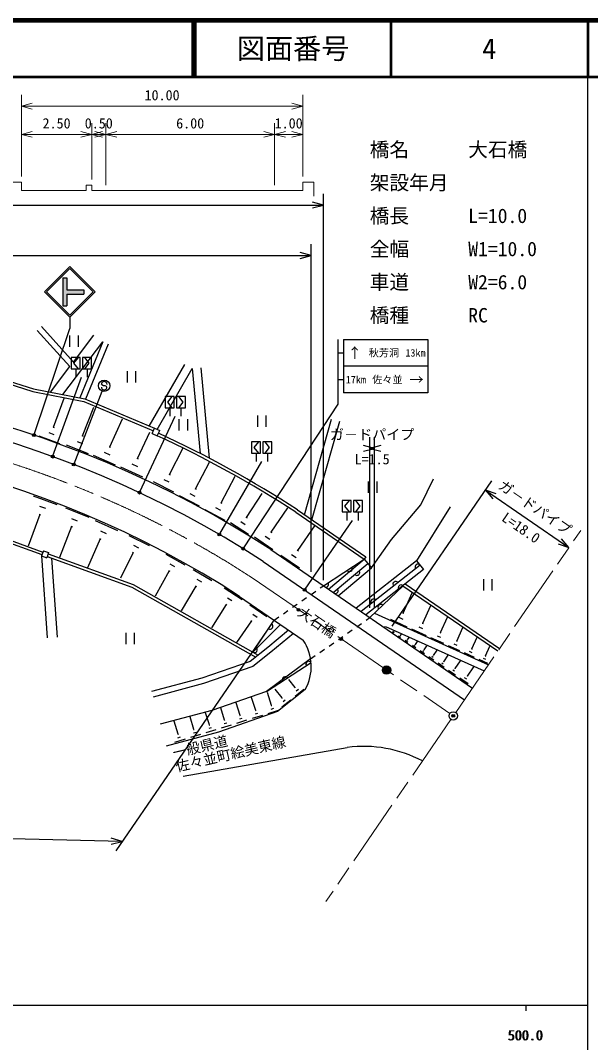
# Model space of a CAD drawing. Units: millimetres, scale not verified, with parts at other scales. Extents: x 40000 to 680000, y 20000 to 380000.
# Drawn here: x 478166 to 579500, y 198357 to 380000 of the extents above; entities that cross this region are included whole.
import ezdxf
from ezdxf.enums import TextEntityAlignment as Align

# ---------------------------------------------------------------- set-up
doc = ezdxf.new("R2010")
doc.units = ezdxf.units.MM
doc.header["$LTSCALE"] = 1000
doc.header["$PDMODE"] = 32
doc.header["$PDSIZE"] = 500
doc.linetypes.add('CHAIN', pattern=[18.5, 12, -1.5, 3.5, -1.5])
for name, color, linetype, lineweight in [('S-BGD', 7, 'Continuous', 25), ('S-BMK', 2, 'CHAIN', 13), ('S-BMK-SRVR', 3, 'Continuous', 25), ('S-STR-HTXT', 7, 'Continuous', 13), ('S-STR-STRC', 7, 'Continuous', 25), ('S-TTL', 2, 'Continuous', 140), ('S-TTL-BAND', 7, 'Continuous', 25), ('S-TTL-LINE', 7, 'Continuous', 50)]:
    doc.layers.add(name, color=color, linetype=linetype, lineweight=lineweight)
doc.layers.add('S-OTRS', color=6, linetype='Continuous')
doc.layers.add('S-TTL-TXT', color=7, linetype='Continuous')
doc.styles.add('@ＭＳ ゴシック', font='')
doc.styles.add('ＭＳ ゴシック', font='')
doc.styles.get('@ＭＳ ゴシック').set_extended_font_data('@MS Gothic')
doc.styles.get('ＭＳ ゴシック').set_extended_font_data('MS Gothic')

msp = doc.modelspace()

# ---------------------------------------------------------------- hatches: boundary and pattern name
at = {"layer": 'S-STR-STRC'}
msp.add_hatch(color=256, dxfattribs=at).paths.add_polyline_path([(485689, 334255), (486439, 334255), (486439, 332130), (489439, 332130), (489439, 331380), (486439, 331380), (486439, 329255), (485689, 329255)])

# ---------------------------------------------------------------- linework, layer by layer
at = {"layer": 'S-BGD'}
for p, q in [((530100, 346669), (532032, 347187)), ((487582, 319289), (481885, 325598)), ((486967, 318478), (481143, 324927)), ((486901, 324003), (486901, 322003)), ((487582, 319289), (491211, 324076)), ((488401, 324003), (488401, 322003)), ((485708, 313507), (492805, 322868)), ((492805, 322868), (488733, 312909)), ((493730, 322489), (489721, 312684)), ((464010, 319739), (480486, 314539)), ((463878, 319256), (480362, 314054)), ((483525, 313938), (486967, 318478)), ((501075, 307909), (507413, 318871)), ((502460, 307308), (508712, 318120)), ((508712, 318120), (510117, 303041)), ((510205, 318259), (511700, 302220)), ((497132, 317662), (497132, 315662)), ((498632, 317662), (498632, 315662)), ((480486, 314539), (489590, 312739)), ((480362, 314054), (489443, 312259)), ((484070, 307700), (485935, 312851)), ((489590, 312739), (502006, 307517)), ((489186, 306173), (491191, 311247)), ((489443, 312259), (501797, 307063)), ((494074, 304198), (496283, 309186)), ((506347, 309123), (506347, 307123)), ((507847, 309123), (507847, 307123)), ((520298, 309799), (520298, 307799)), ((521798, 309799), (521798, 307799)), ((528664, 292157), (533467, 309167)), ((483955, 307742), (484185, 307658)), ((501588, 306609), (502006, 307517)), ((502006, 307517), (502914, 307099)), ((502496, 306191), (502914, 307099)), ((529970, 291260), (534910, 308760)), ((481431, 306158), (485110, 304826)), ((483210, 306763), (484130, 306430)), ((488224, 305184), (489211, 304794)), ((489062, 306222), (489309, 306125)), ((498993, 302149), (501156, 306858)), ((501588, 306609), (502496, 306191)), ((486276, 304585), (490223, 303025)), ((493952, 304252), (494195, 304144)), ((504662, 299300), (507067, 304018)), ((491102, 302729), (494983, 301010)), ((493073, 303249), (494043, 302819)), ((498871, 302205), (499116, 302093)), ((495957, 300699), (499872, 298901)), ((497964, 301199), (498943, 300750)), ((509289, 296782), (511788, 301492)), ((501754, 298055), (505363, 296215)), ((503659, 298447), (504561, 297988)), ((504549, 299358), (504775, 299243)), ((513859, 294284), (516358, 298994)), ((539998, 298047), (539998, 296047)), ((541498, 298047), (541498, 296047)), ((549350, 293913), (551574, 298548)), ((509178, 296841), (509400, 296724)), ((480426, 295534), (484663, 293992)), ((506390, 295597), (509933, 293717)), ((508282, 295955), (509168, 295485)), ((513748, 294343), (513970, 294225)), ((518348, 291652), (521104, 295936)), ((481553, 293685), (482612, 293299)), ((486172, 293374), (490327, 291726)), ((510960, 293098), (514503, 291219)), ((512853, 293456), (513738, 292987)), ((522741, 289057), (525681, 293366)), ((527126, 292607), (539259, 284273)), ((527404, 293022), (539543, 284685)), ((544111, 287757), (549350, 293913)), ((554544, 293561), (548578, 283980)), ((464440, 291386), (481983, 285065)), ((464541, 291881), (482153, 285535)), ((481620, 292221), (479566, 286578)), ((481487, 292269), (481752, 292173)), ((487236, 291509), (488275, 291097)), ((491431, 291134), (495412, 289361)), ((515494, 290755), (518716, 288683)), ((517324, 290944), (518129, 290426)), ((518247, 291716), (518449, 291587)), ((487261, 290056), (485090, 284583)), ((487131, 290108), (487390, 290005)), ((492392, 289275), (493387, 288832)), ((522638, 289126), (522843, 288987)), ((527464, 285823), (530465, 290192)), ((492358, 287859), (490063, 282706)), ((492233, 287914), (492482, 287804)), ((497451, 288453), (501017, 286691)), ((519763, 288209), (523037, 285975)), ((521661, 288354), (522480, 287795)), ((540549, 282744), (544111, 287757)), ((482237, 285770), (481898, 284830)), ((482237, 285770), (483178, 285431)), ((483178, 285431), (482839, 284491)), ((483093, 285196), (498192, 279756)), ((498177, 285432), (495943, 280911)), ((498065, 285487), (498288, 285377)), ((498260, 286722), (499151, 286282)), ((522681, 285955), (558499, 261352)), ((527361, 285894), (527567, 285752)), ((481898, 284830), (482839, 284491)), ((481898, 284830), (482945, 270277)), ((482924, 284726), (497983, 279300)), ((483680, 284453), (484691, 270402)), ((504009, 285128), (507399, 283262)), ((504721, 283412), (505568, 282945)), ((521292, 283876), (557084, 259291)), ((524457, 284976), (527755, 282712)), ((526373, 285117), (527197, 284550)), ((532032, 279532), (539259, 284273)), ((532917, 278923), (539259, 284273)), ((533772, 278336), (539904, 283508)), ((548578, 283980), (537854, 275532)), ((539543, 284685), (539259, 284273)), ((539259, 284273), (540549, 282744)), ((548578, 283980), (549815, 282409)), ((504584, 282162), (502106, 277661)), ((504478, 282220), (504690, 282103)), ((508844, 282454), (512195, 280470)), ((534627, 277749), (540549, 282744)), ((549197, 283194), (538718, 274939)), ((549197, 283194), (538718, 274939)), ((549815, 282409), (539581, 274346)), ((498192, 279756), (520422, 267207)), ((509505, 280705), (510343, 280209)), ((546574, 279855), (563312, 268359)), ((560458, 280715), (560458, 278715)), ((561958, 280715), (561958, 278715)), ((497983, 279300), (520002, 266871)), ((509329, 279452), (506725, 275054)), ((509224, 279514), (509434, 279390)), ((514372, 279140), (517577, 277117)), ((529824, 277996), (530645, 278567)), ((531466, 279138), (532032, 279532)), ((546163, 279531), (540275, 273870)), ((546159, 279534), (563028, 267946)), ((546193, 274679), (547816, 278276)), ((514761, 276206), (512139, 272051)), ((514661, 276269), (514861, 276142)), ((514967, 277420), (515768, 276914)), ((517127, 277638), (528446, 269863)), ((518960, 276136), (521962, 274074)), ((526540, 275712), (527361, 276283)), ((528182, 276854), (529003, 277425)), ((519467, 274462), (520218, 273947)), ((524899, 274569), (525720, 275141)), ((541072, 274637), (561342, 265491)), ((546100, 274721), (546285, 274637)), ((549667, 272869), (551092, 276026)), ((519224, 273304), (516598, 269481)), ((519130, 273368), (519318, 273239)), ((519484, 267737), (523257, 273427)), ((524411, 272635), (519484, 267737)), ((523257, 273427), (524078, 273998)), ((537954, 272255), (538775, 272826)), ((539595, 273397), (540275, 273870)), ((543916, 273573), (546870, 272240)), ((545423, 273959), (546162, 273626)), ((549585, 272906), (549749, 272832)), ((552843, 271214), (554086, 273969)), ((496886, 271185), (496886, 269185)), ((498386, 271185), (498386, 269185)), ((525819, 271667), (522125, 268570)), ((526674, 271080), (522698, 267747)), ((536312, 271113), (537133, 271684)), ((542873, 272085), (543037, 272324)), ((543037, 272324), (560594, 264402)), ((544573, 271160), (544311, 271340)), ((544529, 271306), (544463, 271351)), ((544558, 271402), (544542, 271413)), ((544550, 271407), (544616, 271503)), ((545728, 270692), (545705, 270708)), ((545716, 270700), (545877, 270934)), ((547649, 271889), (550267, 270707)), ((548985, 272231), (549640, 271936)), ((552241, 270651), (552819, 270390)), ((552771, 271247), (552915, 271182)), ((555746, 269702), (556823, 272089)), ((533028, 268829), (533849, 269400)), ((534670, 269971), (535491, 270542)), ((545749, 270353), (545381, 270605)), ((545686, 270558), (545594, 270621)), ((547034, 269469), (546551, 269802)), ((546953, 269739), (546832, 269822)), ((547007, 269915), (546977, 269936)), ((546992, 269926), (547257, 270312)), ((548441, 268503), (547831, 268922)), ((548338, 268843), (548186, 268948)), ((548407, 269066), (548369, 269092)), ((548388, 269079), (548767, 269630)), ((549915, 268152), (550418, 268885)), ((551061, 270349), (553373, 269306)), ((554180, 268941), (556212, 268025)), ((555217, 269207), (555725, 268978)), ((555682, 269730), (555809, 269673)), ((558400, 268319), (559325, 270371)), ((522125, 268570), (518980, 266054)), ((522698, 267747), (519469, 265164)), ((529745, 266545), (530566, 267116)), ((531386, 267687), (532207, 268258)), ((549980, 267446), (549232, 267960)), ((549854, 267863), (549667, 267992)), ((549938, 268136), (549891, 268168)), ((551613, 267119), (551557, 267158)), ((551585, 267138), (552225, 268070)), ((553412, 266030), (554201, 267178)), ((557032, 267655), (558806, 266854)), ((557937, 267887), (558381, 267687)), ((558344, 268344), (558455, 268294)), ((560777, 267077), (560873, 267034)), ((560825, 267055), (561612, 268800)), ((518980, 266054), (510423, 263108)), ((529745, 266545), (521916, 260719)), ((521916, 260719), (529824, 265889)), ((551664, 266290), (550764, 266908)), ((551512, 266791), (551287, 266946)), ((553506, 265024), (552440, 265756)), ((553326, 265619), (553060, 265801)), ((553446, 266007), (553379, 266053)), ((555411, 264817), (556363, 266203)), ((559638, 266479), (561178, 265784)), ((560424, 266680), (560809, 266506)), ((519469, 265164), (510715, 262151)), ((555521, 263640), (554274, 264497)), ((555310, 264336), (554999, 264550)), ((555450, 264790), (555372, 264843)), ((557643, 263459), (557553, 263521)), ((557598, 263490), (558729, 265135)), ((510423, 263108), (501475, 260716)), ((510715, 262151), (501733, 259750)), ((527013, 261466), (525893, 262866)), ((557725, 262126), (556280, 263119)), ((557481, 262932), (557120, 263180)), ((521916, 260719), (512176, 257366)), ((522788, 258246), (522073, 260566)), ((524670, 259592), (523437, 261133)), ((528777, 261085), (523874, 257162)), ((526964, 261427), (527061, 261505)), ((526981, 259904), (528543, 261154)), ((527192, 260841), (527583, 261154)), ((517198, 256494), (516503, 258750)), ((519978, 257380), (519263, 259700)), ((522731, 258228), (522846, 258264)), ((524621, 259553), (524719, 259631)), ((524639, 258030), (526200, 259280)), ((524850, 258967), (525240, 259280)), ((512176, 257366), (503025, 254920)), ((509004, 253991), (508314, 256230)), ((511755, 254804), (511087, 256972)), ((523874, 257162), (513345, 253538)), ((514463, 255622), (513787, 257815)), ((517142, 256476), (517254, 256511)), ((519398, 255992), (521238, 256559)), ((519918, 256757), (520378, 256899)), ((519920, 257362), (520035, 257398)), ((522208, 256858), (524049, 257425)), ((522728, 257623), (523189, 257765)), ((506201, 253162), (505488, 255475)), ((511697, 254203), (512142, 254340)), ((511700, 254787), (511811, 254821)), ((513911, 254301), (515662, 254841)), ((514406, 255029), (514844, 255164)), ((514408, 255605), (514518, 255639)), ((516632, 255140), (518427, 255693)), ((517139, 255886), (517588, 256024)), ((513345, 253538), (504058, 251055)), ((506139, 252525), (506610, 252670)), ((506142, 253144), (506260, 253180)), ((508428, 252611), (510257, 253175)), ((508945, 253372), (509402, 253512)), ((508947, 253973), (509061, 254008)), ((511195, 253464), (512972, 254012)), ((505608, 251742), (507490, 252322)), ((507076, 245688), (536268, 250811))]:
    msp.add_line(p, q, dxfattribs=at)
for radius in [150, 120, 90, 60]:
    msp.add_circle((528684, 278798), radius, dxfattribs=at)
for centre, radius, start, end in [((421363, 129972), 186000, 56.99436, 97.40727), ((421363, 129972), 183500, 57.0044, 97.42237), ((421363, 129972), 176000, 57.03578, 97.46958), ((421363, 129972), 194000, 56.96355, 65.27813), ((421363, 129972), 194500, 56.96169, 65.27813), ((548804, 282885), 500, 38.22929, 218.22929), ((536631, 282548), 500, 213.26262, 33.26262), ((537977, 281882), 500, 220.14582, 40.14582), ((532450, 279806), 500, 213.26262, 33.26262), ((544876, 279791), 500, 38.22929, 218.22929), ((534154, 278659), 500, 220.14582, 40.14582), ((545802, 279185), 500, 43.87581, 223.87581), ((540948, 276697), 500, 38.22929, 218.22929), ((542198, 275719), 500, 43.87581, 223.87581), ((522523, 272321), 500, 236.45318, 56.45318), ((521427, 265203), 8426, 330.73937, 33.57718), ((519760, 268154), 500, 236.45318, 56.45318), ((529406, 265616), 500, 33.17994, 213.17994), ((525221, 262879), 500, 33.17994, 213.17994), ((539143, 228507), 22488, 62.26105, 97.34522)]:
    msp.add_arc(centre, radius, start, end, dxfattribs=at)
for p in [(527602, 275273), (535158, 270029), (555102, 256406)]:
    msp.add_point(p, dxfattribs=at)
at = {"layer": 'S-BMK'}
for p, q in [((555527, 257025), (577749, 289378)), ((519348, 280965), (554484, 256831)), ((554677, 255788), (532455, 223435))]:
    msp.add_line(p, q, dxfattribs=at)
msp.add_arc((421363, 129972), 180000, 57.0188, 74.92368, dxfattribs=at)
at = {"layer": 'S-BMK-SRVR'}
for centre, radius in [((543252, 264546), 750), ((543252, 264546), 600), ((543252, 264546), 450), ((543252, 264546), 300), ((543252, 264546), 150), ((543252, 264546), 100), ((555102, 256406), 750)]:
    msp.add_circle(centre, radius, dxfattribs=at)
for p in [(543252, 264546), (555102, 256406)]:
    msp.add_point(p, dxfattribs=at)
at = {"layer": 'S-OTRS'}
for p in [(527602, 275273), (535158, 270029), (555102, 256406)]:
    msp.add_point(p, dxfattribs=at)
at = {"layer": 'S-STR-HTXT'}
for p, q in [((478339, 352255), (478339, 366755)), ((480271, 365272), (478339, 364755)), ((528339, 364755), (526407, 365272)), ((528339, 352255), (528339, 366755)), ((478339, 364755), (528339, 364755)), ((478339, 364755), (480271, 364237)), ((526407, 364237), (528339, 364755)), ((490839, 351755), (490839, 361755)), ((493339, 350755), (493339, 361755)), ((523339, 350755), (523339, 361755)), ((480271, 360272), (478339, 359755)), ((478339, 359755), (490839, 359755)), ((478339, 359755), (480271, 359237)), ((490839, 359755), (488907, 360272)), ((488907, 359237), (490839, 359755)), ((492771, 360272), (490839, 359755)), ((490839, 359755), (493339, 359755)), ((490839, 359755), (492771, 359237)), ((493339, 359755), (491407, 360272)), ((491407, 359237), (493339, 359755)), ((495271, 360272), (493339, 359755)), ((493339, 359755), (523339, 359755)), ((493339, 359755), (495271, 359237)), ((523339, 359755), (521407, 360272)), ((521407, 359237), (523339, 359755)), ((525271, 360272), (523339, 359755)), ((523339, 359755), (528339, 359755)), ((523339, 359755), (525271, 359237)), ((528339, 359755), (526407, 360272)), ((526407, 359237), (528339, 359755)), ((476339, 351255), (478339, 351255)), ((478339, 349755), (478339, 351255)), ((490839, 350755), (489839, 350755)), ((489839, 350755), (489839, 349755)), ((490839, 349755), (490839, 350755)), ((528339, 349755), (528339, 351255)), ((528339, 351255), (530339, 351255)), ((530339, 351255), (530339, 348755)), ((478339, 349755), (489839, 349755)), ((490839, 349755), (493339, 349755)), ((493339, 349755), (523339, 349755)), ((523339, 349755), (528339, 349755))]:
    msp.add_line(p, q, dxfattribs=at)
at = {"layer": 'S-STR-STRC'}
for p, q in [((532032, 280532), (532032, 349187)), ((317658, 347187), (532032, 347187)), ((532032, 347187), (530100, 347705)), ((529838, 282039), (529838, 340219)), ((407420, 338219), (529838, 338219)), ((529838, 338219), (527906, 338737)), ((527906, 337701), (529838, 338219)), ((482439, 331755), (486939, 336255)), ((491439, 331755), (486939, 336255)), ((482793, 331756), (486939, 335902)), ((485689, 334255), (485689, 329255)), ((485689, 334255), (486439, 334255)), ((486439, 334255), (486439, 332130)), ((491086, 331755), (486939, 335902)), ((482440, 331755), (486939, 327255)), ((482793, 331756), (486939, 327609)), ((486439, 332130), (489439, 332130)), ((486439, 331380), (489439, 331380)), ((486439, 331380), (486439, 329255)), ((486939, 327255), (491439, 331755)), ((486939, 327609), (491086, 331755)), ((489439, 332130), (489439, 331380)), ((485689, 329255), (486439, 329255)), ((486940, 327255), (486940, 325255)), ((480621, 306438), (486940, 325255)), ((534578, 323299), (534578, 311799)), ((535578, 323299), (550578, 323299)), ((535578, 323299), (535578, 313799)), ((550578, 323299), (550578, 313799)), ((487211, 320089), (487211, 318089)), ((489211, 320089), (489211, 318089)), ((534578, 320924), (535578, 320924)), ((488011, 318089), (488011, 316589)), ((490011, 318089), (490011, 316589)), ((550578, 318549), (535578, 318549)), ((483950, 302628), (489011, 316589)), ((534578, 316174), (535578, 316174)), ((492655, 315216), (492555, 315334)), ((492900, 315076), (492655, 315216)), ((493200, 315074), (492900, 315076)), ((493445, 314962), (493200, 315074)), ((493551, 314826), (493445, 314962)), ((487687, 301227), (492689, 314143)), ((503893, 313168), (503893, 311168)), ((505893, 313168), (505893, 311168)), ((550578, 313799), (535578, 313799)), ((504693, 311168), (504693, 309668)), ((506693, 311168), (506693, 309668)), ((534578, 311799), (517816, 286254)), ((499384, 296225), (505693, 309668)), ((540275, 275637), (540275, 305957)), ((541072, 275637), (541072, 305957)), ((519250, 305125), (519250, 303125)), ((521250, 305125), (521250, 303125)), ((541072, 303957), (539140, 304474)), ((539140, 303439), (541072, 303957)), ((542207, 304474), (540275, 303957)), ((540275, 303957), (541072, 303957)), ((540275, 303957), (542207, 303439)), ((513592, 288783), (521050, 301625)), ((520050, 303125), (520050, 301625)), ((522050, 303125), (522050, 301625)), ((544228, 272368), (561949, 298167)), ((560817, 296519), (575654, 286328)), ((562702, 295852), (560817, 296519)), ((560817, 296519), (562116, 294998)), ((535377, 294663), (535377, 292663)), ((537377, 294663), (537377, 292663)), ((536177, 292663), (536177, 291163)), ((538177, 292663), (538177, 291163)), ((528769, 278922), (537177, 291163)), ((575654, 286328), (574355, 287848)), ((573769, 286995), (575654, 286328)), ((522691, 272603), (495103, 232440)), ((496236, 234088), (160472, 242453)), ((496236, 234088), (494317, 234654)), ((494292, 233619), (496236, 234088))]:
    msp.add_line(p, q, dxfattribs=at)
for points in [[(487211, 318089), (488811, 318089), (488811, 320089), (487211, 320089)], [(488411, 320089), (487611, 319089), (488411, 318089)], [(489211, 318089), (490811, 318089), (490811, 320089), (489211, 320089)], [(489611, 318089), (490411, 319089), (489611, 320089)], [(503893, 311168), (505493, 311168), (505493, 313168), (503893, 313168)], [(505093, 313168), (504293, 312168), (505093, 311168)], [(505893, 311168), (507493, 311168), (507493, 313168), (505893, 313168)], [(506293, 311168), (507093, 312168), (506293, 313168)], [(519250, 303125), (520850, 303125), (520850, 305125), (519250, 305125)], [(520450, 305125), (519650, 304125), (520450, 303125)], [(521250, 303125), (522850, 303125), (522850, 305125), (521250, 305125)], [(521650, 303125), (522450, 304125), (521650, 305125)], [(535377, 292663), (536977, 292663), (536977, 294663), (535377, 294663)], [(536577, 294663), (535777, 293663), (536577, 292663)], [(537377, 292663), (538977, 292663), (538977, 294663), (537377, 294663)], [(537777, 292663), (538577, 293663), (537777, 294663)]]:
    msp.add_lwpolyline(points, dxfattribs=at)
for centre, radius in [((493050, 315075), 1000), ((480573, 306296), 150), ((480573, 306296), 120), ((480573, 306296), 90), ((480573, 306296), 60), ((480573, 306296), 30), ((483899, 302487), 150), ((483899, 302487), 120), ((483899, 302487), 90), ((483899, 302487), 60), ((483899, 302487), 30), ((487633, 301087), 150), ((487633, 301087), 120), ((487633, 301087), 90), ((487633, 301087), 60), ((487633, 301087), 30), ((499320, 296089), 150), ((499320, 296089), 120), ((499320, 296089), 90), ((499320, 296089), 60), ((499320, 296089), 30), ((513517, 288653), 150), ((513517, 288653), 120), ((513517, 288653), 90), ((513517, 288653), 60), ((513517, 288653), 30), ((517734, 286128), 150), ((517734, 286128), 120), ((517734, 286128), 90), ((517734, 286128), 60), ((517734, 286128), 30), ((528684, 278798), 30)]:
    msp.add_circle(centre, radius, dxfattribs=at)
for centre, start, end in [((493051, 314830), 179.55488, 359.55488), ((493055, 315330), 359.55488, 179.55488)]:
    msp.add_arc(centre, 500, start, end, dxfattribs=at)
for p in [(480573, 306296), (483899, 302487), (487633, 301087), (499320, 296089), (513517, 288653), (517734, 286128), (528684, 278798)]:
    msp.add_point(p, dxfattribs=at)
at = {"layer": 'S-TTL'}
msp.add_line((680000, 380000), (40000, 380000), dxfattribs=at)
at = {"layer": 'S-TTL-BAND'}
for p, q in [((579000, 20000), (579000, 370000)), ((40000, 205000), (579000, 205000)), ((568000, 205000), (568000, 204000))]:
    msp.add_line(p, q, dxfattribs=at)
at = {"layer": 'S-TTL-LINE'}
for p, q in [((508747, 380000), (508747, 370000)), ((509247, 380000), (509247, 370000)), ((543997, 380000), (543997, 370000)), ((579000, 380000), (579000, 370000)), ((40000, 370000), (680000, 370000))]:
    msp.add_line(p, q, dxfattribs=at)

# ---------------------------------------------------------------- texts
at = {"layer": 'S-BGD', "style": 'ＭＳ ゴシック'}
msp.add_text('大石橋', height=1833, rotation=325.516, dxfattribs=at).set_placement((530888, 273038), align=Align.MIDDLE_CENTER)
for s, p in [('一般県道', (505567, 248372)), ('佐々並町絵美東線', (506136, 245937))]:
    msp.add_text(s, height=1833, rotation=13.153, dxfattribs=at).set_placement(p, align=Align.BOTTOM_LEFT)
at = {"layer": 'S-STR-HTXT', "style": 'ＭＳ ゴシック'}
for s, p in [('10.00', (503339, 365255)), ('2.50', (484589, 360255)), ('0.50', (492089, 360255)), ('6.00', (508339, 360255)), ('1.00', (525839, 360255))]:
    msp.add_text(s, height=1833, dxfattribs=at).set_placement(p, align=Align.BOTTOM_CENTER)
for s, p in [('橋名\u3000\u3000\u3000大石橋', (540255, 355010)), ('架設年月\u3000', (540255, 349119)), ('橋長\u3000\u3000\u3000L=10.0', (540255, 343228)), ('全幅\u3000\u3000\u3000W1=10.0', (540255, 337337)), ('車道\u3000\u3000\u3000W2=6.0', (540255, 331446)), ('橋種\u3000\u3000\u3000RC', (540255, 325555))]:
    msp.add_text(s, height=2566, dxfattribs=at).set_placement(p, align=Align.BOTTOM_LEFT)
at = {"layer": 'S-STR-STRC', "style": 'ＭＳ ゴシック'}
for s, height, p in [('↑', 1833, (537578, 320924)), ('秋芳洞', 1320, (542778, 320924)), ('13km', 1320, (548378, 320924)), ('17km', 1320, (537778, 316174)), ('佐々並', 1320, (543378, 316174)), ('→', 1833, (548578, 316174))]:
    msp.add_text(s, height=height, dxfattribs=at).set_placement(p, align=Align.MIDDLE_CENTER)
msp.add_text('ガ－ドパイプ', height=1833, dxfattribs=at).set_placement((540673, 304957), align=Align.BOTTOM_CENTER)
at = {"layer": 'S-STR-STRC', "style": '@ＭＳ ゴシック'}
msp.add_text('L=1.5', height=1833, dxfattribs=at).set_placement((540673, 302957), align=Align.TOP_CENTER)
at = {"layer": 'S-STR-STRC', "style": 'ＭＳ ゴシック'}
msp.add_text('ガ－ドパイプ', height=1833, rotation=325.516, dxfattribs=at).set_placement((568802, 292248), align=Align.BOTTOM_CENTER)
at = {"layer": 'S-STR-STRC', "style": '@ＭＳ ゴシック'}
msp.add_text('L=18.0', height=1833, rotation=325.516, dxfattribs=at).set_placement((567669, 290599), align=Align.TOP_CENTER)
at = {"layer": 'S-TTL-BAND', "style": 'ＭＳ ゴシック'}
for p in [(567844, 198195), (568000, 198195)]:
    msp.add_text('500.0', height=1833, dxfattribs=at).set_placement(p, align=Align.BOTTOM_CENTER)
at = {"layer": 'S-TTL-TXT', "style": 'ＭＳ ゴシック'}
for s, p in [('図面番号', (526622, 375000)), ('4', (561497, 375000))]:
    msp.add_text(s, height=3666, dxfattribs=at).set_placement(p, align=Align.MIDDLE_CENTER)

doc.saveas('drawing.dxf')
